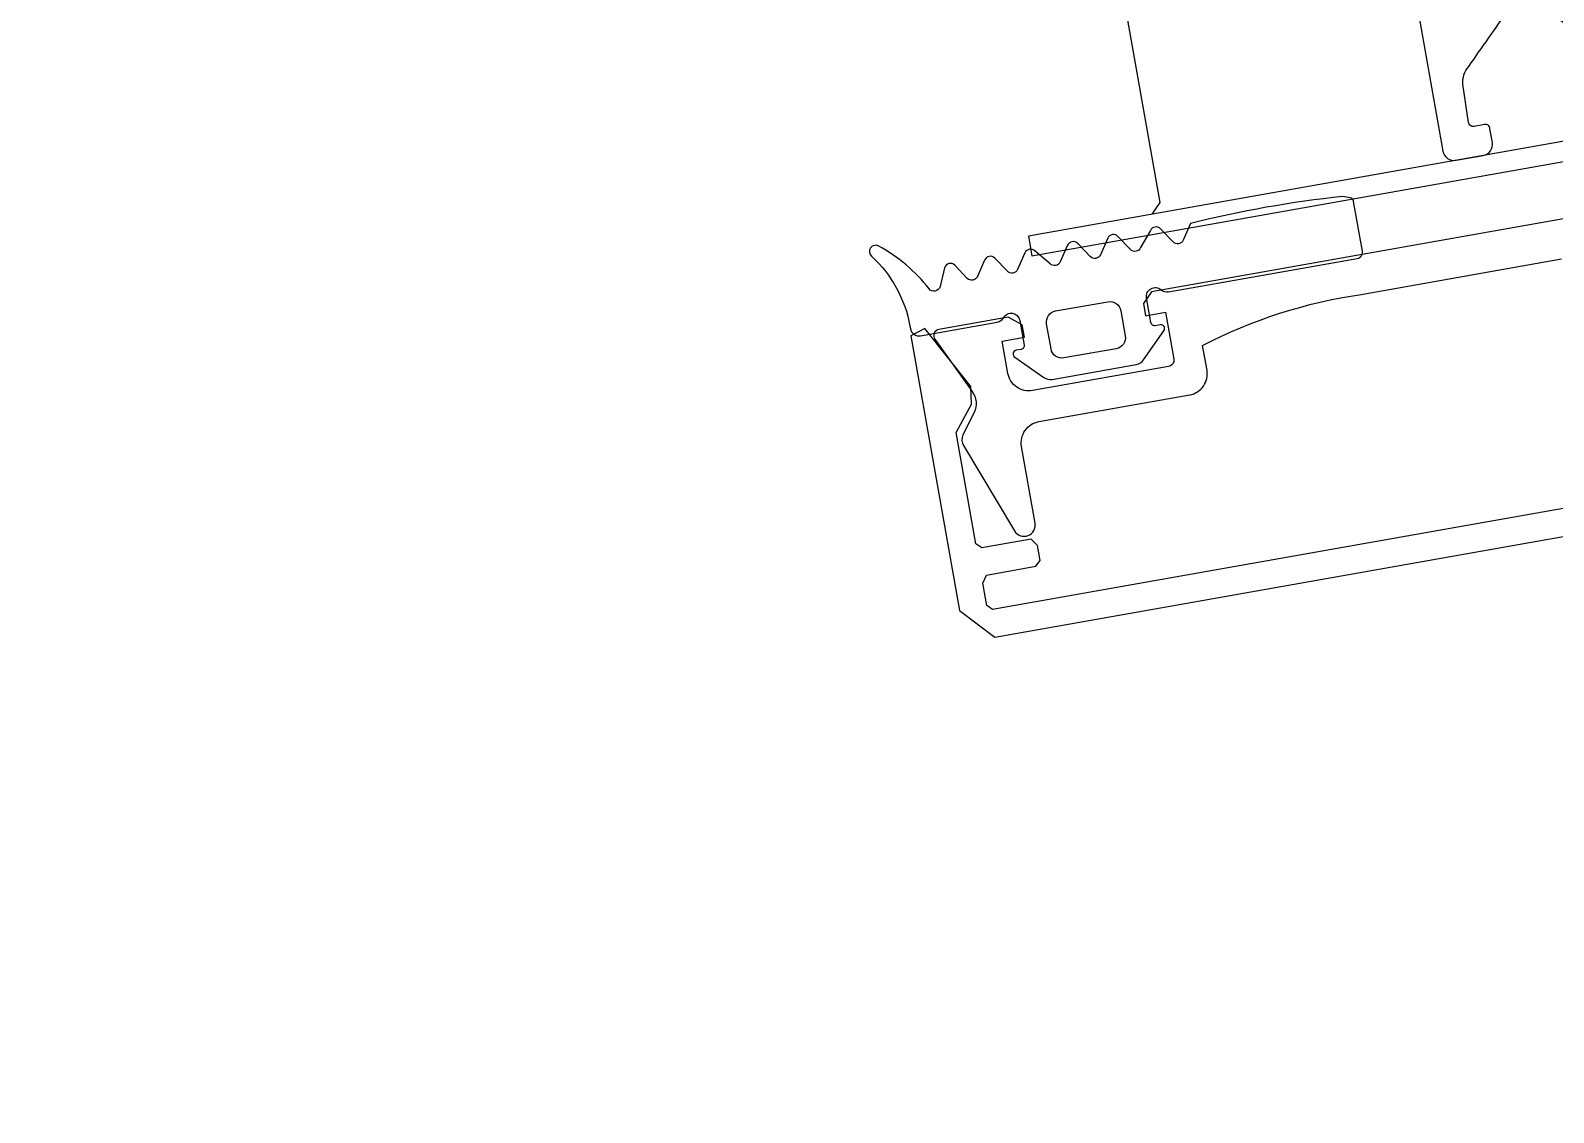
# Model space of a CAD drawing. Header units: millimetres. Extents: x -13407 to 8062823, y -2611 to 109271.
# Drawn here: x 15129.8 to 15203.8, y 50651.5 to 50704.1 of the extents above; entities that cross this region are included whole.
import ezdxf
from ezdxf import colors
from ezdxf.entities.mleader import LeaderData, LeaderLine
from ezdxf.math import Vec2, Vec3

# ---------------------------------------------------------------- set-up
doc = ezdxf.new("R2010")
doc.units = ezdxf.units.MM
for name, color, linetype, lineweight in [('АР_Отметки', 250, 'Continuous', 15), ('АР_Перегородки витражные', 152, 'Continuous', 13), ('АР_Размеры дверей', 15, 'Continuous', 0), ('АР_Сущ Несущая стена', 202, 'Continuous', 30)]:
    doc.layers.add(name, color=color, linetype=linetype, lineweight=lineweight)
doc.styles.add('ISOCPEUR', font='isocpeur.ttf', dxfattribs={"width": 0.7})

# ---------------------------------------------------------------- blocks, each defined once
blk = doc.blocks.new('_DotSmall')
at = {"color": 0, "linetype": 'ByBlock', "const_width": 0.5}
blk.add_lwpolyline([(-0.0625, 0, 1), (0.0625, 0, 1)], format="xyb", close=True, dxfattribs=at)
blk = doc.blocks.new('стойка витр.')
at = {"lineweight": 0, "ltscale": 100, "transparency": 33554687}
for points in [[(-69.8438361948356, -5.633594956780144), (-69.21493715024553, -5.916666730459838), (-30.90838462579995, 8.609511357899464), (-30.62531285212026, 9.238410402496811), (-31.1873041553481, 10.72042096611403)], [(-68.58632373265573, -58.46540642052423), (-90.15068845250062, -1.598661102303595), (-90.00917455367744, -1.284153596119722), (-88.98317839115043, -0.8950869223335758), (-88.55468153662514, -0.9934413902010419), (-87.69009137133253, -3.273426419786119), (-87.37564184903749, -3.414962306625966), (-86.69163474338711, -3.155580859434849), (-86.43607351230457, -2.797891934278596), (-87.30066367759719, -0.5179069046935183), (-87.1591497787449, -0.2033993985096458), (-82.02911098225741, 1.741955958394101), (-80.54324021661887, 1.262233232868311), (-79.70200834979187, 1.450846736610401), (-77.34320693471818, 4.170836259007046), (-77.83057009245385, 4.768357554989052), (-90.48468705118285, -0.0301937209587777), (-91.4479567084054, -1.960141251613095), (-69.79711318280897, -59.05493725829001)]]:
    blk.add_lwpolyline(points, dxfattribs=at)
at = {"color": 7, "lineweight": 0, "ltscale": 100, "transparency": 33554687}
blk.add_lwpolyline([(-74.06369480097783, 3.308391450875206, 0.5779496213016146), (-74.28822709678207, 3.786457927264564), (-75.21591578132939, 3.825837128097191, -0.615333828900983), (-75.41972296024323, 4.330405631961185, 0.1014034095220688), (-73.83454927545972, 7.11715754520992, 0.8870851218243345), (-74.38353605600423, 7.372048574252403, -0.1649969122064492), (-77.37516639285604, 4.905523520799761), (-77.48916274512885, 4.862295111939602, 0.4143043114941015), (-77.73690205768798, 4.311953389369592), (-76.39677740688785, 0.7779505007420084, 0.2286961432583318), (-76.12757003956358, 0.5227576163306367, -0.3190489133936659), (-75.8308042481076, 0.1276532846095506, -0.3190018552396916), (-76.10608007785049, -0.2827473570214352), (-77.2460725926212, -0.7150424396677408, -0.4143996870833266), (-77.48192731157178, -0.6088826129343943), (-77.5683841292921, -0.380889908366953, 0.6683385997492722), (-77.90615079682902, -0.370689789611788), (-78.61388821495348, -1.942959389103635, 0.1988829373258806), (-78.62659800215624, -2.362689632165711), (-77.15678812476108, -6.238681577618991, 0.1988829373551211), (-76.86896414318471, -6.544446800158767), (-75.29665854779887, -7.25210424636316, 0.6683385997492723), (-75.05058378231479, -7.020506375207333), (-75.13704060006421, -6.792513670639892, -0.4143996870833266), (-75.03088077326538, -6.556658951718418), (-73.89088825849467, -6.124363869072113, -0.7102015621310012), (-73.37286607688293, -6.741579856578028, 0.2286961432583318), (-73.40517316877958, -7.111109647914418), (-70.10181337440736, -15.82230158713355, 0.414362099440266), (-69.70872084749863, -15.99923473002855), (-67.42870682594366, -15.13463357074215, 0.1511707915363169), (-67.28675684856717, -15.02397433044825), (-67.28408048482379, -14.56993261339812, 0.03540799054371244), (-69.94453478069045, -7.554127657436766), (-70.80145552181057, -7.357523695485725, -0.527867958552825), (-70.9799117797229, -6.88692200143123), (-70.46881830951315, -6.171555145097955, 0.5278679585528249), (-70.64727456742548, -5.700953451043461), (-71.54744570542243, -5.39029515288712, -0.527867958552825), (-71.72590196330566, -4.91969345882535), (-71.21480849309592, -4.20432660249935, 0.5278679585528249), (-71.39326475097914, -3.733724908495788), (-72.25018549209926, -3.537120946544746, -0.527867958552825), (-72.4286417500116, -3.066519252482976), (-71.91757026780397, -2.351094412268139, 0.5278679585717272), (-72.0960265256872, -1.880492718206369), (-72.95294726680731, -1.683888756255328, -0.5278679585717273), (-73.13140352474875, -1.213287062200834), (-72.66353846338461, -0.3839238536165794, 0.5278679585528249), (-72.84199472126784, 0.08667784044519067), (-73.69893745039008, 0.2833397862850688, -0.5278679585717273), (-73.8773937083024, 0.753941480339563), (-73.36630023809266, 1.469308336665563, 0.5278679585717272), (-73.5447564960632, 1.939910030763713), (-74.40167723721243, 2.136513992714754, -0.5278679585528251), (-74.58013349509565, 2.607115686776524)], format="xyb", close=True, dxfattribs=at)
at = {"lineweight": 0, "ltscale": 100, "transparency": 33554687}
for points in [[(-59.28629948117305, -43.93455252060812), (-73.55412178576807, -6.30930235532287), (-74.18304982228437, -6.026241575636959), (-74.75303158370662, -6.242383619959583), (-74.40718232482322, -7.154412422125461), (-76.57319999407628, -7.975785172551696, -0.414362099391309), (-76.9662925209559, -7.798852029714908), (-79.34394296052051, -1.52882071842032, -0.4143260923197838), (-78.74236241533072, -0.1922330582674476), (-77.26035185172805, 0.3697582449676702), (-76.87127418394084, -0.6562669095073943), (-76.3012924225186, -0.4401248651847709), (-76.06142006575828, 0.3027815256646136), (-77.27188147796551, 3.494853341355338, 0.5512236456822476), (-77.7769173583074, 3.597680757055059), (-79.92338595120236, 1.349376512123854, -0.2673491356416615), (-80.91622193696094, 1.059369939495809), (-82.0875922003761, 1.397509788286698, 0.2496293600316565), (-82.58705019962508, 1.269536347390385), (-86.19986947378493, -1.925987660470128, 0.8270430078467679), (-85.63532520958688, -2.84412238272489), (-82.10129332900397, -1.503986737930973, -0.4143260923197836), (-80.76472567670862, -2.105611734441482), (-78.12768279598095, -9.059679143334506, 0.4143260923033303), (-76.7911151413573, -9.661304145942267), (-75.65109363460215, -9.228998069294903, -0.08279896819570452), (-71.78454054114991, -16.33338165576424), (-68.2828855071275, -25.56749207813118)], [(-60.62370682114852, -28.40042247599195), (-29.6323624739598, -16.64818975485105, 0.5239329190821609), (-29.45792011430603, -16.19087287058937), (-29.84699778209324, -15.16484771611431), (-32.39756185706938, -8.438830995786702), (-32.78663952485658, -7.412805841304362, 0.5239329190821609), (-33.2204523376422, -7.186144611914642), (-64.21182667926769, -18.93829823563283, 0.4143255057077639), (-64.53033920991584, -19.64587643784762), (-64.05480472955969, -20.89989428329136, 0.410627156480438), (-63.35370618529851, -21.2207818566676), (-62.72021259606117, -20.98055557451153, 0.4925517741577297), (-62.57218080674647, -20.68314875576471), (-62.75156135272118, -20.21010964907327, -0.4411110715409258), (-62.61002546586678, -19.89566012677096), (-60.83807044223067, -19.28752400128724, -0.2080566110632873), (-59.94503853938659, -19.40384657128016, -1.575399656426527e-05), (-56.87977393603069, -20.78551547546522, -0.4398191101055806), (-56.36006749374792, -22.15601788895583, -1.575399656426528e-05), (-57.73845635901671, -25.2227588602982, -0.2080566110632873)]]:
    blk.add_lwpolyline(points, format="xyb", dxfattribs=at)
at = {"color": 7, "lineweight": 0, "ltscale": 100, "transparency": 33554687}
blk.add_lwpolyline([(-72.00534459005576, 0.06645459306309931), (-72.91737339223619, -0.2793946658493951)], dxfattribs=at)
blk.add_lwpolyline([(-72.91737339223619, -0.2793946658493951), (-54.81141330953687, -48.02608389785019), (-53.89938450735644, -47.68023463893769), (-72.00534459005576, 0.06645459306309931)], close=True)
at = {"color": 7}
blk.add_lwpolyline([(-75.33468511578394, -1.905527627641277), (-74.42175758568919, -4.312981685368868, -0.414213562373095), (-74.73607402053312, -5.011296826465696), (-75.88953189010499, -5.44869808882504, -0.414213562373095), (-76.58784703121637, -5.134381653973833), (-77.50077456128201, -2.726927596246242, -0.414213562373095), (-77.18645812643808, -2.028612455142138), (-76.03300025686622, -1.591211192782794, -0.414213562373095)], format="xyb", close=True, dxfattribs=at)
blk = doc.blocks.new('A$Cf7573d2c')
at = {"color": 5, "lineweight": 0, "ltscale": 100, "transparency": 33554687}
for points in [[(22.94347876822576, -129.8061585653631), (23.32863212761004, -129.2340567151259), (15.4760210152017, -89.0253721447516), (14.90391916502267, -88.64021878529456), (13.34831858612597, -88.94402196916053)], [(75.22963465948123, -137.4833678396972), (15.53914114448708, -149.1407059916237), (15.25302935624495, -148.9481411982706), (15.04270636092406, -147.8711986557901), (15.21196939924266, -147.4654485115461), (17.60516828659456, -146.9980653982202), (17.79774496634491, -146.7120144731016), (17.65752765501384, -145.99404263428), (17.34810222545639, -145.6817786217725), (14.95490333810449, -146.1491617350985), (14.66879154986236, -145.9565969417163), (13.61716468690429, -140.5718233662192), (14.34078325994778, -139.1882331138622), (14.29685428855009, -138.3272358124523), (12.01399044063874, -135.5432063999469), (11.34278615599032, -135.9227315704484), (13.93680344289169, -149.2051953730988), (15.67648944130633, -150.4803732157889), (75.60635762184393, -138.7762860547809)], [(16.96039025508799, -130.9746341781865), (17.14735063223634, -131.9319502510043)]]:
    blk.add_lwpolyline(points, dxfattribs=at)
for points in [[(46.93983379960991, -124.5607638076181), (40.58675144321751, -92.03052029560786, 0.5239329190821609), (40.1654364275746, -91.78139677789295), (39.08846345345955, -91.99172571639065), (32.02846282953396, -93.37051838135812), (30.95148985553533, -93.58084731984127, 0.5239329190821609), (30.65486346394755, -93.97018220560858), (37.00786279537715, -126.5004419321049, 0.4143255057077639), (37.65153361205012, -126.9338067024219), (38.9678203741787, -126.676740644034, 0.410627156480438), (39.4024325129576, -126.0398573796992), (39.2725701663876, -125.3749073325598, 0.4925517741577297), (39.00441380601842, -125.1788043166307), (38.50788569322322, -125.2757744666596, -0.4411110715409258), (38.22183476819191, -125.0831977869093), (37.92148406605702, -123.2340240231424, -0.2080566110632873), (38.18685929093044, -122.3734353235923, -1.575399656426527e-05), (40.06604728137609, -119.585334079733, -0.4398191101055806), (41.50460271420889, -119.3043893908471, -1.575399656426528e-05), (44.29471273510717, -121.1805935695593, -0.2080566110632873)], [(62.47684169723652, -125.8643128953117), (22.98328991362359, -133.5772611531283), (22.59814249735791, -134.1493934348982), (22.71498530404642, -134.7476779409481), (23.67230137682054, -134.5607175638434), (24.11632187198848, -136.834289981547, -0.414362099391309), (23.87558276008349, -137.1918815805984), (17.29420974093955, -138.4772000001831, -0.4143260923197838), (16.07832761004101, -137.6586669406242), (15.77452442620415, -136.1030663617421), (16.85149740020279, -135.892737423259), (16.73465459351428, -135.2944529171946), (16.04288989887573, -134.9326376875397), (12.69231407553889, -135.586993064353, 0.5512236456822476), (12.50572439120151, -136.0674293322809), (14.35950590821449, -138.5625632936571, -0.2673491356416615), (14.4777864611242, -139.5901024985506), (13.94679948792327, -140.6875995079026, 0.2496293600316565), (13.988641141681, -141.2014912966988), (16.52857105073053, -145.3018074856955, 0.8270430078467679), (17.5288156735478, -144.9003198907303), (16.80436055595055, -141.1908037953544, -0.4143260923197836), (17.622934052255, -139.9749488876405), (24.92230934184045, -138.5494072136207, 0.4143260923033303), (25.74088284466416, -137.3335523046553), (25.50718534481712, -136.1369224294031, -0.08279896819570452), (33.1622308997903, -133.5248779198446), (42.85486593982205, -131.6319412461453)]]:
    blk.add_lwpolyline(points, format="xyb", dxfattribs=at)
at = {"color": 5}
blk.add_lwpolyline([(17.14735063223634, -131.9319502510043), (67.26492687151767, -122.1441683250596), (67.07796649448574, -121.1868522522418), (16.96039025508799, -130.9746341781865)], close=True, dxfattribs=at)
at = {"color": 5, "lineweight": 0, "ltscale": 100, "transparency": 33554687}
blk.add_lwpolyline([(13.41756239836104, -132.4562991059211, 0.5779496213016146), (12.90845855453517, -132.5969247933826), (12.71307372348383, -133.5046592174767, -0.615333828900983), (12.18134591274429, -133.6203842212853, 0.1014034095220688), (9.702108483761549, -131.5876167461684, 0.8870851218243345), (9.358218787820078, -132.0857089052442, -0.1649969122064492), (11.28444858861621, -135.4507106386882), (11.30781715002377, -135.5703675398981, 0.4143043114941015), (11.80845184403006, -135.9074367935682), (15.51793750782963, -135.1829876190459, 0.2286961432583318), (15.81490499409847, -134.9607122785674, -0.3190489133936659), (16.25442801520694, -134.7348873865558, -0.3190018552396916), (16.61248166311998, -135.0754795976682), (16.84617321973201, -136.272079041315, -0.4143996870833266), (16.70172994525637, -136.4866332249512), (16.46241614292376, -136.5333703476499, 0.6683385997492722), (16.39535582228564, -136.8645701023779), (17.82562233426142, -137.8275143641513, 0.1988829373258806), (18.23718629742507, -137.9108817430097), (22.30564266489819, -137.1163268844539, 0.1988829373551211), (22.65559902682435, -136.8842373319349), (23.61847053910606, -135.4539218432037, 0.6683385997492723), (23.43172626325395, -135.1722892109829), (23.19241246080492, -135.2190263337106, -0.4143996870833266), (22.97785827715416, -135.0745830591477), (22.74416672054213, -133.8779836154863, -0.7102015621310012), (23.43995764176361, -133.4715632053267, 0.2286961432583318), (23.79873376479372, -133.5657741833857), (32.94248452899046, -131.7800326296419, 0.414362099440266), (33.18322364089545, -131.422441030576), (32.71583458443638, -129.0292117116478, 0.1511707915363169), (32.630720381625, -128.8706215605489), (32.18364376563113, -128.7913527572819, 0.03540799054371244), (24.8194653185783, -130.2295502542984), (24.4810550250113, -131.0409963385318, -0.527867958552825), (23.9870853559114, -131.1374668337667), (23.36824043979868, -130.5129692403134, 0.5278679585528249), (22.87427077069879, -130.6094397355482), (22.41614271281287, -131.4442662674846, -0.527867958552825), (21.92217304371297, -131.5407367626904), (21.30332812760025, -130.9162391692516, 0.5278679585528249), (20.80935845850036, -131.0127096644574), (20.47094816493336, -131.8241557486908, -0.527867958552825), (19.97697849583346, -131.9206262439257), (19.35807271662634, -131.296140536826, 0.5278679585717272), (18.86410304752644, -131.3926110320317), (18.52569275395945, -132.2040571162652, -0.5278679585717273), (18.03172308485955, -132.3005276115291), (17.29322126752231, -131.6993985794252, 0.5278679585528249), (16.79925159842242, -131.7958690746309), (16.46078044176102, -132.6073270452034, -0.5278679585717273), (15.96681077266112, -132.7037975404382), (15.3479658565484, -132.0792999469995, 0.5278679585717272), (14.8539961874485, -132.175770442278), (14.51558589376509, -132.9872165265406, -0.5278679585528251), (14.02161622478161, -133.0836870217463)], format="xyb", close=True, dxfattribs=at)
at = {"color": 5}
blk.add_lwpolyline([(18.34217463084497, -134.5890351180569), (20.86917208810337, -134.0955216264847, -0.414213562373095), (21.50442092120647, -134.5231871236028), (21.74087279406376, -135.7339205513417, -0.414213562373095), (21.31320729688741, -136.3691693845467), (18.78620983962901, -136.8626828761044, -0.414213562373095), (18.15096100640949, -136.4350173789717), (17.91450913366862, -135.2242839512328, -0.414213562373095)], format="xyb", close=True, dxfattribs=at)
at = {"layer": 'АР_Перегородки витражные', "rotation": 80.28340479355269}
blk.add_blockref('стойка витр.', (29.17858439369593, -60.01344902928395), dxfattribs=at)
blk = doc.blocks.new('A$Cec9b444d')
at = {"color": 241, "ltscale": 100, "true_color": 0xf7abae, "rotation": 359}
blk.add_blockref('A$Cf7573d2c', (-2406.342871125562, -6569.669669666932), dxfattribs=at)

msp = doc.modelspace()

# ---------------------------------------------------------------- linework, layer by layer
at = {"layer": 'АР_Сущ Несущая стена', "lineweight": 18, "ltscale": 100}
msp.add_arc((14687.49876052706, 60278.90682983315), 9778.654617052323, 272.5925479651744, 356.6353913736798, dxfattribs=at)

# ---------------------------------------------------------------- block references
at = {"layer": 'АР_Размеры дверей', "ltscale": 100}
msp.add_blockref('A$Cec9b444d', (17569.93839202856, 57394.99999999998), dxfattribs=at)

# ---------------------------------------------------------------- leaders
at = {"layer": 'АР_Отметки'}
ml = msp.add_multileader_mtext('Standard', dxfattribs=at)
ml.set_content('%%P0,000', color=256, style='ISOCPEUR')
ml.set_leader_properties(color=256, linetype='Continuous', lineweight=-1)
ml.set_arrow_properties(name='DOTSMALL')
ml.build(insert=Vec2(0, 0))
ml.multileader.update_dxf_attribs({"has_text_frame": 1, "text_left_attachment_type": 4, "text_right_attachment_type": 4, "dogleg_length": 100, "arrow_head_size": 180})
ctx = ml.context
ctx.base_point, ctx.char_height, ctx.arrow_head_size, ctx.landing_gap_size, ctx.plane_origin = Vec3(23741.79188996216, 77327.24864065176), 250, 180, 50, Vec3(21198.42550610323, 75380.2419505337)
ctx.left_attachment, ctx.right_attachment = 4, 4
notes = []
notes.append((ctx, [(0, (0, 0, 0), (0, 0), (1, 0), 1, [])]))
ctx.mtext.insert, ctx.mtext.width, ctx.mtext.line_spacing_style, ctx.mtext.flow_direction = Vec3(23791.79188996216, 77660.58197398507), 852.6970314602484, 2, 5
ml = msp.add_multileader_mtext('Standard', dxfattribs=at)
ml.set_content('-1,140', color=256, style='ISOCPEUR')
ml.set_leader_properties(color=256, linetype='Continuous', lineweight=-1)
ml.set_arrow_properties(name='DOTSMALL')
ml.build(insert=Vec2(0, 0))
ml.multileader.update_dxf_attribs({"has_text_frame": 1, "text_left_attachment_type": 4, "text_right_attachment_type": 4, "dogleg_length": 100, "arrow_head_size": 180})
ctx = ml.context
ctx.base_point, ctx.char_height, ctx.arrow_head_size, ctx.landing_gap_size, ctx.plane_origin = Vec3(34149.99040636455, 75558.90437363251), 250, 180, 50, Vec3(34068.59695651534, 74291.34018150225)
ctx.left_attachment, ctx.right_attachment = 4, 4
notes.append((ctx, [(0, (0, 0, 0), (0, 0), (1, 0), 1, [])]))
ctx.mtext.insert, ctx.mtext.width, ctx.mtext.line_spacing_style, ctx.mtext.flow_direction = Vec3(34199.99040636455, 75892.23770696583), 852.6970314602484, 2, 5
ml = msp.add_multileader_mtext('Standard', dxfattribs=at)
ml.set_content('%%P0,000', color=256, style='ISOCPEUR')
ml.set_leader_properties(color=256, linetype='Continuous', lineweight=-1)
ml.set_arrow_properties(name='DOTSMALL')
ml.build(insert=Vec2(0, 0))
ml.multileader.update_dxf_attribs({"has_text_frame": 1, "text_left_attachment_type": 4, "text_right_attachment_type": 4, "dogleg_length": 100, "arrow_head_size": 180})
ctx = ml.context
ctx.base_point, ctx.char_height, ctx.arrow_head_size, ctx.landing_gap_size, ctx.plane_origin = Vec3(26088.04553929705, 75179.20371217927), 250, 180, 50, Vec3(22136.48455607623, 73740.7267188979)
ctx.left_attachment, ctx.right_attachment = 4, 4
notes.append((ctx, [(0, (0, 0, 0), (0, 0), (1, 0), 1, [])]))
ctx.mtext.insert, ctx.mtext.width, ctx.mtext.line_spacing_style, ctx.mtext.flow_direction = Vec3(26138.04553929705, 75512.53704551258), 852.6970314602484, 2, 5
ml = msp.add_multileader_mtext('Standard', dxfattribs=at)
ml.set_content('Л.4', color=256, style='ISOCPEUR')
ml.set_leader_properties(color=256, linetype='Continuous', lineweight=-1)
ml.set_arrow_properties(name='DOTSMALL')
ml.build(insert=Vec2(0, 0))
ml.multileader.update_dxf_attribs({"has_text_frame": 1, "text_left_attachment_type": 4, "text_right_attachment_type": 4, "dogleg_length": 100, "arrow_head_size": 180})
ctx = ml.context
ctx.base_point, ctx.char_height, ctx.arrow_head_size, ctx.landing_gap_size, ctx.plane_origin = Vec3(26987.5697980019, 74395.90235821134), 250, 180, 50, Vec3(52223.48713162227, 62772.7828781779)
ctx.left_attachment, ctx.right_attachment = 4, 4
notes.append((ctx, [(0, (0, 0, 0), (0, 0), (1, 0), 1, [])]))
ctx.mtext.insert, ctx.mtext.width, ctx.mtext.line_spacing_style, ctx.mtext.flow_direction = Vec3(27037.5697980019, 74729.23569154469), 852.6970314602484, 2, 5
ml = msp.add_multileader_mtext('Standard', dxfattribs=at)
ml.set_content('-1,140', color=256, style='ISOCPEUR')
ml.set_leader_properties(color=256, linetype='Continuous', lineweight=-1)
ml.set_arrow_properties(name='DOTSMALL')
ml.build(insert=Vec2(0, 0))
ml.multileader.update_dxf_attribs({"has_text_frame": 1, "text_left_attachment_type": 4, "text_right_attachment_type": 4, "dogleg_length": 100, "arrow_head_size": 180})
ctx = ml.context
ctx.base_point, ctx.char_height, ctx.arrow_head_size, ctx.landing_gap_size, ctx.plane_origin = Vec3(31490.13139578362, 73467.63928113872, 1.149675994230903e-08), 250, 180, 50, Vec3(31408.73794593441, 73753.78085728094, 1.149675994230903e-08)
ctx.left_attachment, ctx.right_attachment = 4, 4
notes.append((ctx, [(0, (0, 0, 0), (0, 0), (1, 0), 1, [])]))
ctx.mtext.insert, ctx.mtext.width, ctx.mtext.line_spacing_style, ctx.mtext.flow_direction = Vec3(31540.13139578362, 73800.97261447203, 1.149675994230903e-08), 852.6970314602484, 2, 5
ml = msp.add_multileader_mtext('Standard', dxfattribs=at)
ml.set_content('%%P0,000', color=256, style='ISOCPEUR')
ml.set_leader_properties(color=256, linetype='Continuous', lineweight=-1)
ml.set_arrow_properties(name='DOTSMALL')
ml.build(insert=Vec2(0, 0))
ml.multileader.update_dxf_attribs({"has_text_frame": 1, "text_left_attachment_type": 4, "text_right_attachment_type": 4, "dogleg_length": 100, "arrow_head_size": 180})
ctx = ml.context
ctx.base_point, ctx.char_height, ctx.arrow_head_size, ctx.landing_gap_size, ctx.plane_origin = Vec3(16047.29954935916, 73278.14252820195, -0.1595442850443263), 250, 180, 50, Vec3(12976.21783369387, 71688.59398717011, -0.1595442850443263)
ctx.left_attachment, ctx.right_attachment = 4, 4
notes.append((ctx, [(0, (0, 0, 0), (0, 0), (1, 0), 1, [])]))
ctx.mtext.insert, ctx.mtext.width, ctx.mtext.line_spacing_style, ctx.mtext.flow_direction = Vec3(16097.29954935916, 73611.47586153526, -0.1595442850443263), 852.6970314602484, 2, 5
ml = msp.add_multileader_mtext('Standard', dxfattribs=at)
ml.set_content('{\\W0.8;-2,250}', color=256, style='ISOCPEUR')
ml.set_leader_properties(color=256, linetype='Continuous', lineweight=-1)
ml.set_arrow_properties(name='DOTSMALL')
ml.build(insert=Vec2(0, 0))
ml.multileader.update_dxf_attribs({"has_text_frame": 1, "text_left_attachment_type": 4, "text_right_attachment_type": 4, "dogleg_length": 100, "arrow_head_size": 180})
ctx = ml.context
ctx.base_point, ctx.char_height, ctx.arrow_head_size, ctx.landing_gap_size, ctx.plane_origin = Vec3(49783.76531763194, 72941.39170563823), 250, 180, 50, Vec3(49702.37186778273, 71663.2724005901)
ctx.left_attachment, ctx.right_attachment = 4, 4
notes.append((ctx, [(0, (0, 0, 0), (0, 0), (1, 0), 1, [])]))
ctx.mtext.insert, ctx.mtext.width, ctx.mtext.defined_height, ctx.mtext.line_spacing_style, ctx.mtext.flow_direction = Vec3(49833.76531763194, 73274.72503897158), 769.9889591111103, 343.8884462512117, 2, 5
ml = msp.add_multileader_mtext('Standard', dxfattribs=at)
ml.set_content('+2,100', color=256, style='ISOCPEUR')
ml.set_leader_properties(color=256, linetype='Continuous', lineweight=-1)
ml.set_arrow_properties(name='DOTSMALL')
ml.build(insert=Vec2(0, 0))
ml.multileader.update_dxf_attribs({"has_text_frame": 1, "text_left_attachment_type": 4, "text_right_attachment_type": 4, "dogleg_length": 100, "arrow_head_size": 180})
ctx = ml.context
ctx.base_point, ctx.char_height, ctx.arrow_head_size, ctx.landing_gap_size, ctx.plane_origin = Vec3(54621.17465106852, 71236.4284496393, 1.149675994230903e-08), 250, 180, 50, Vec3(54539.7812012193, 69968.864257509, 1.149675994230903e-08)
ctx.left_attachment, ctx.right_attachment = 4, 4
notes.append((ctx, [(0, (0, 0, 0), (0, 0), (1, 0), 1, [])]))
ctx.mtext.insert, ctx.mtext.width, ctx.mtext.line_spacing_style, ctx.mtext.flow_direction = Vec3(54671.17465106852, 71569.76178297261, 1.149675994230903e-08), 852.6970314602484, 2, 5
ml = msp.add_multileader_mtext('Standard', dxfattribs=at)
ml.set_content('Л.5', color=256, style='ISOCPEUR')
ml.set_leader_properties(color=256, linetype='Continuous', lineweight=-1)
ml.set_arrow_properties(name='DOTSMALL')
ml.build(insert=Vec2(0, 0))
ml.multileader.update_dxf_attribs({"has_text_frame": 1, "text_left_attachment_type": 4, "text_right_attachment_type": 4, "dogleg_length": 100, "arrow_head_size": 180})
ctx = ml.context
ctx.base_point, ctx.char_height, ctx.arrow_head_size, ctx.landing_gap_size, ctx.plane_origin = Vec3(54572.79359501263, 68702.2125471835), 250, 180, 50, Vec3(79808.710928633, 57079.09306715006)
ctx.left_attachment, ctx.right_attachment = 4, 4
notes.append((ctx, [(0, (0, 0, 0), (0, 0), (1, 0), 1, [])]))
ctx.mtext.insert, ctx.mtext.width, ctx.mtext.line_spacing_style, ctx.mtext.flow_direction = Vec3(54622.79359501263, 69035.54588051685), 852.6970314602484, 2, 5
ml = msp.add_multileader_mtext('Standard', dxfattribs=at)
ml.set_content('0,000', color=256, style='ISOCPEUR')
ml.set_leader_properties(color=256, linetype='Continuous', lineweight=-1)
ml.set_arrow_properties(name='DOTSMALL')
ml.build(insert=Vec2(0, 0))
ml.multileader.update_dxf_attribs({"has_text_frame": 1, "text_left_attachment_type": 4, "text_right_attachment_type": 4, "dogleg_length": 100, "arrow_head_size": 180})
ctx = ml.context
ctx.base_point, ctx.char_height, ctx.arrow_head_size, ctx.landing_gap_size, ctx.plane_origin = Vec3(39547.09727149073, 65532.36762338365, 1.149675994230903e-08), 250, 180, 50, Vec3(37385.88490142219, 65007.78871656501, 1.149675994230903e-08)
ctx.left_attachment, ctx.right_attachment = 4, 4
notes.append((ctx, [(0, (0, 0, 0), (0, 0), (1, 0), 1, [])]))
ctx.mtext.insert, ctx.mtext.width, ctx.mtext.line_spacing_style, ctx.mtext.flow_direction = Vec3(39597.09727149073, 65932.36762338364, 1.149675994230903e-08), 852.6970314602484, 2, 5
ml = msp.add_multileader_mtext('Standard', dxfattribs=at)
ml.set_content('0,000', color=256, style='ISOCPEUR')
ml.set_leader_properties(color=256, linetype='Continuous', lineweight=-1)
ml.set_arrow_properties(name='DOTSMALL')
ml.build(insert=Vec2(0, 0))
ml.multileader.update_dxf_attribs({"has_text_frame": 1, "text_left_attachment_type": 4, "text_right_attachment_type": 4, "dogleg_length": 100, "arrow_head_size": 180})
ctx = ml.context
ctx.base_point, ctx.char_height, ctx.arrow_head_size, ctx.landing_gap_size, ctx.plane_origin = Vec3(55204.31949405314, 64751.76937822672, 1.149675994230903e-08), 250, 180, 50, Vec3(55122.92604420392, 63550.87185276312, 1.149675994230903e-08)
ctx.left_attachment, ctx.right_attachment = 4, 4
notes.append((ctx, [(0, (0, 0, 0), (0, 0), (1, 0), 1, [])]))
ctx.mtext.insert, ctx.mtext.width, ctx.mtext.line_spacing_style, ctx.mtext.flow_direction = Vec3(55254.31949405314, 65151.76937822672, 1.149675994230903e-08), 852.6970314602484, 2, 5
ml = msp.add_multileader_mtext('Standard', dxfattribs=at)
ml.set_content('%%P0,000', color=256, style='ISOCPEUR')
ml.set_leader_properties(color=256, linetype='Continuous', lineweight=-1)
ml.set_arrow_properties(name='DOTSMALL')
ml.build(insert=Vec2(0, 0))
ml.multileader.update_dxf_attribs({"has_text_frame": 1, "text_left_attachment_type": 4, "text_right_attachment_type": 4, "dogleg_length": 100, "arrow_head_size": 180})
ctx = ml.context
ctx.base_point, ctx.char_height, ctx.arrow_head_size, ctx.landing_gap_size, ctx.plane_origin = Vec3(58153.43482340212, 64744.27290684793), 250, 180, 50, Vec3(55082.35310773682, 63154.72436581611)
ctx.left_attachment, ctx.right_attachment = 4, 4
notes.append((ctx, [(0, (0, 0, 0), (0, 0), (1, 0), 1, [])]))
ctx.mtext.insert, ctx.mtext.width, ctx.mtext.line_spacing_style, ctx.mtext.flow_direction = Vec3(58203.43482340212, 65077.60624018126), 852.6970314602484, 2, 5
ml = msp.add_multileader_mtext('Standard', dxfattribs=at)
ml.set_content('-2,650', color=256, style='ISOCPEUR')
ml.set_leader_properties(color=256, linetype='Continuous', lineweight=-1)
ml.set_arrow_properties(name='DOTSMALL')
ml.build(insert=Vec2(0, 0))
ml.multileader.update_dxf_attribs({"has_text_frame": 1, "text_left_attachment_type": 4, "text_right_attachment_type": 4, "dogleg_length": 100, "arrow_head_size": 180})
ctx = ml.context
ctx.base_point, ctx.char_height, ctx.arrow_head_size, ctx.landing_gap_size, ctx.plane_origin = Vec3(43941.35143514944, 58653.75120792229), 250, 180, 50, Vec3(41780.1390650809, 58062.50563443697)
ctx.left_attachment, ctx.right_attachment = 4, 4
notes.append((ctx, [(0, (0, 0, 0), (0, 0), (1, 0), 1, [])]))
ctx.mtext.insert, ctx.mtext.width, ctx.mtext.line_spacing_style, ctx.mtext.flow_direction = Vec3(43991.35143514944, 58987.08454125562), 852.6970314602484, 2, 5
for ctx, leaders in notes:
    for number, flags, end, landing, length, lines in leaders:
        leader = LeaderData()
        leader.index, (leader.has_last_leader_line, leader.has_dogleg_vector, leader.attachment_direction) = number, flags
        leader.last_leader_point, leader.dogleg_vector, leader.dogleg_length = Vec3(end), Vec3(landing), length
        for number, points, colour, breaks in lines:
            line = LeaderLine()
            line.index, line.vertices, line.color, line.breaks = number, Vec3.list(points), colors.encode_raw_color(colour), breaks
            leader.lines.append(line)
        ctx.leaders.append(leader)

doc.saveas('drawing.dxf')
